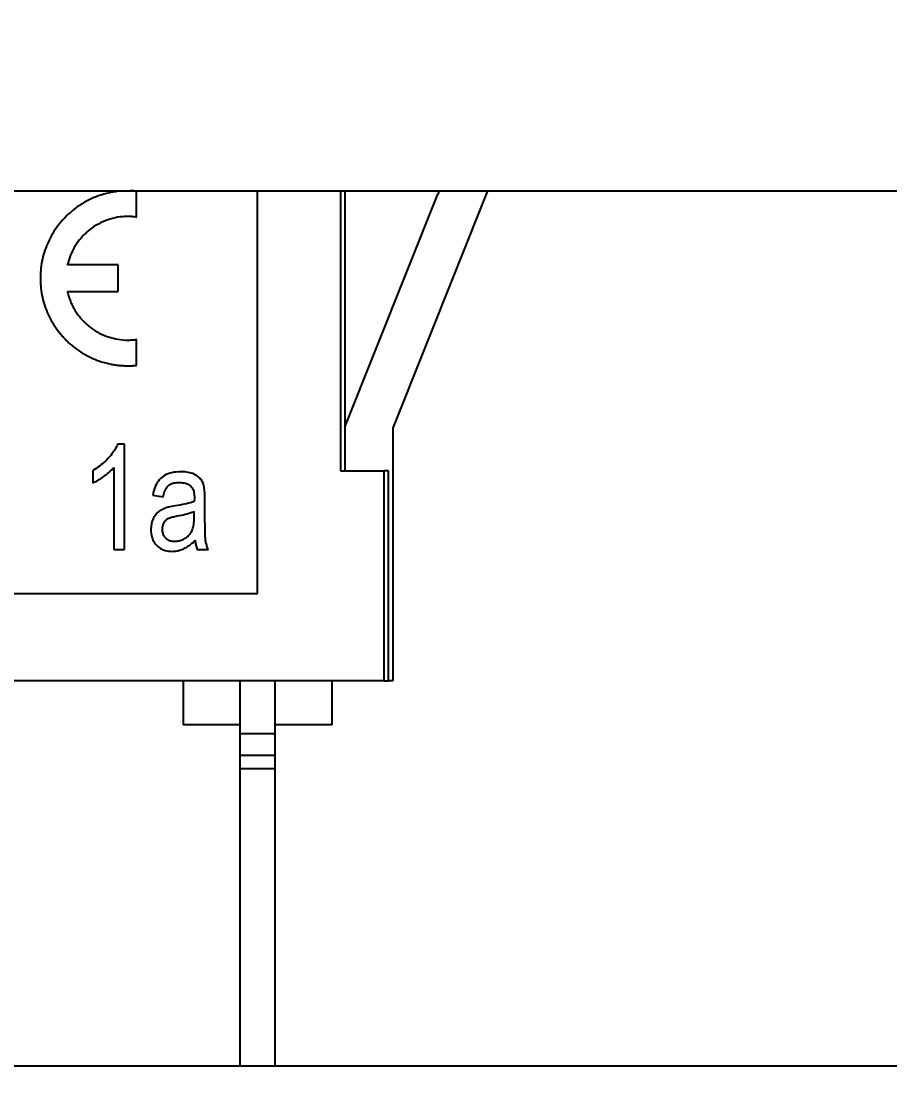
# Model space of a CAD drawing. Header units: millimetres. Extents: x 53 to 380, y 29 to 265.
# Drawn here: x 124.13 to 129.1, y 229.2 to 235.28 of the extents above; entities that cross this region are included whole.
import ezdxf

# ---------------------------------------------------------------- set-up
doc = ezdxf.new("R2010")
doc.units = ezdxf.units.MM
doc.styles.add('SLDTEXTSTYLE0', font='TXT', dxfattribs={"width": 0.75})
doc.dimstyles.new('SLDDIMSTYLE0', dxfattribs={"dimtxt": 3.5, "dimasz": 3.302, "dimexe": 0, "dimexo": 0.0625, "dimgap": 0.875, "dimtad": 1, "dimlfac": 2, "dimrnd": 1e-09, "dimzin": 4, "dimdsep": 46, "dimtxsty": 'SLDTEXTSTYLE0', "dimsah": 1, "dimcen": 0.09, "dimadec": 0, "dimazin": 1, "dimtfac": 1, "dimtofl": 0, "dimtmove": 0, "dimatfit": 3, "dimfxl": 1, "dimfrac": 2, "dimtolj": 1, "dimtzin": 12, "dimarcsym": 0})

# ---------------------------------------------------------------- blocks, each defined once
blk = doc.blocks.new('_D_1')
at = {"color": 7, "linetype": 'Continuous', "lineweight": 0, "transparency": 16777216}
for p, q in [((60.4835, 230.3116), (60.4835, 261.9316)), ((165.4838, 218.3116), (165.4838, 261.9316)), ((165.4838, 260.9316), (60.4835, 260.9316))]:
    blk.add_line(p, q, dxfattribs=at)
at = {"color": 7, "linetype": 'Continuous', "lineweight": 18, "transparency": 16777216}
for points in [[(60.4835, 260.9316), (63.7855, 260.4236), (63.7855, 261.4396)], [(165.4838, 260.9316), (162.1818, 261.4396), (162.1818, 260.4236)]]:
    blk.add_solid(points, dxfattribs=at)
at = {"color": 7, "linetype": 'Continuous', "lineweight": 18, "transparency": 16777216, "insert": (116.6187, 265.4433), "char_height": 3.5, "attachment_point": 1, "style": 'SLDTEXTSTYLE0'}
blk.add_mtext('210.00', dxfattribs=at)

msp = doc.modelspace()

# ---------------------------------------------------------------- linework, layer by layer
at = {"color": 7, "linetype": 'Continuous', "lineweight": 25}
for p, q in [((116.9602, 234.3116), (188.9835, 234.3116)), ((124.7927, 234.3093), (124.7845, 234.31)), ((124.7927, 234.2353), (124.7927, 234.3093)), ((125.4835, 232.0116), (125.4835, 234.3116)), ((125.9835, 234.3116), (125.9835, 232.7116)), ((126.7985, 234.3116), (126.2585, 232.9616)), ((126.523, 234.3116), (126.5155, 234.2915)), ((125.9835, 232.9616), (126.5155, 234.2915)), ((124.7927, 234.1612), (124.7927, 234.2353)), ((124.7904, 234.1615), (124.7927, 234.1612)), ((124.3984, 233.888), (124.3988, 233.8896)), ((124.5428, 233.888), (124.3984, 233.888)), ((124.6871, 233.888), (124.5428, 233.888)), ((124.6871, 233.8118), (124.6871, 233.888)), ((124.6871, 233.7357), (124.6871, 233.8118)), ((124.3992, 233.7354), (124.4413, 233.7355)), ((124.4413, 233.7355), (124.4879, 233.7356)), ((124.4879, 233.7356), (124.5431, 233.7357)), ((124.5431, 233.7357), (124.6871, 233.7357)), ((124.7927, 233.4625), (124.7907, 233.4622)), ((124.7927, 233.3884), (124.7927, 233.4625)), ((124.7927, 233.3143), (124.7927, 233.3884)), ((124.7884, 233.3139), (124.7927, 233.3143)), ((126.2585, 231.5116), (126.2585, 232.9616)), ((124.6776, 232.8483), (124.6733, 232.8403)), ((124.6814, 232.8562), (124.6776, 232.8483)), ((124.6847, 232.8641), (124.6814, 232.8562)), ((124.724, 232.8641), (124.6847, 232.8641)), ((124.724, 232.2616), (124.724, 232.8641)), ((124.6309, 232.7834), (124.6231, 232.7753)), ((124.6383, 232.7917), (124.6309, 232.7834)), ((124.6453, 232.7999), (124.6383, 232.7917)), ((124.6518, 232.808), (124.6453, 232.7999)), ((124.6579, 232.8162), (124.6518, 232.808)), ((124.6635, 232.8243), (124.6579, 232.8162)), ((124.6686, 232.8323), (124.6635, 232.8243)), ((124.6733, 232.8403), (124.6686, 232.8323)), ((124.5622, 232.7254), (124.5525, 232.7193)), ((124.5716, 232.7318), (124.5622, 232.7254)), ((124.5808, 232.7384), (124.5716, 232.7318)), ((124.5897, 232.7453), (124.5808, 232.7384)), ((124.5984, 232.7524), (124.5897, 232.7453)), ((124.6069, 232.7598), (124.5984, 232.7524)), ((124.6151, 232.7674), (124.6069, 232.7598)), ((124.6231, 232.7753), (124.6151, 232.7674)), ((124.6545, 232.7212), (124.6591, 232.7261)), ((124.6591, 232.7261), (124.6634, 232.731)), ((124.6634, 232.731), (124.6634, 232.2616)), ((124.5525, 232.7193), (124.5427, 232.7134)), ((124.5427, 232.7134), (124.5427, 232.6422)), ((124.5736, 232.6584), (124.5801, 232.6624)), ((124.5801, 232.6624), (124.5867, 232.6667)), ((124.5867, 232.6667), (124.5935, 232.6712)), ((124.5935, 232.6712), (124.6004, 232.6759)), ((124.6004, 232.6759), (124.6073, 232.6809)), ((124.6073, 232.6809), (124.6142, 232.686)), ((124.6142, 232.686), (124.6208, 232.6911)), ((124.6208, 232.6911), (124.6272, 232.6962)), ((124.6272, 232.6962), (124.6332, 232.7012)), ((124.6332, 232.7012), (124.639, 232.7062)), ((124.639, 232.7062), (124.6444, 232.7112)), ((124.6444, 232.7112), (124.6496, 232.7162)), ((124.6496, 232.7162), (124.6545, 232.7212)), ((124.9291, 232.6674), (124.9222, 232.6599)), ((124.9366, 232.6742), (124.9291, 232.6674)), ((124.9447, 232.6802), (124.9366, 232.6742)), ((124.9534, 232.6856), (124.9447, 232.6802)), ((124.9628, 232.6904), (124.9534, 232.6856)), ((124.9729, 232.6946), (124.9628, 232.6904)), ((124.9836, 232.6981), (124.9729, 232.6946)), ((124.995, 232.701), (124.9836, 232.6981)), ((125.0071, 232.7032), (124.995, 232.701)), ((125.0198, 232.7048), (125.0071, 232.7032)), ((125.0332, 232.7058), (125.0198, 232.7048)), ((125.0473, 232.7061), (125.0332, 232.7058)), ((125.0583, 232.7059), (125.0473, 232.7061)), ((125.0688, 232.7052), (125.0583, 232.7059)), ((125.0788, 232.7042), (125.0688, 232.7052)), ((125.0883, 232.7027), (125.0788, 232.7042)), ((125.0973, 232.7008), (125.0883, 232.7027)), ((125.1059, 232.6985), (125.0973, 232.7008)), ((125.114, 232.6957), (125.1059, 232.6985)), ((125.1216, 232.6926), (125.114, 232.6957)), ((125.1287, 232.689), (125.1216, 232.6926)), ((125.1353, 232.685), (125.1287, 232.689)), ((125.1415, 232.6807), (125.1353, 232.685)), ((125.1471, 232.6762), (125.1415, 232.6807)), ((125.1523, 232.6714), (125.1471, 232.6762)), ((125.1571, 232.6665), (125.1523, 232.6714)), ((125.1613, 232.6614), (125.1571, 232.6665)), ((125.1651, 232.6561), (125.1613, 232.6614)), ((125.9585, 232.7116), (126.2085, 232.7116)), ((126.2085, 231.5116), (126.2085, 232.7116)), ((126.2335, 232.7116), (126.2085, 232.7116)), ((126.2335, 231.5116), (126.2335, 232.7116)), ((124.5427, 232.6422), (124.5486, 232.645)), ((124.5486, 232.645), (124.5547, 232.648)), ((124.5547, 232.648), (124.5609, 232.6512)), ((124.5609, 232.6512), (124.5672, 232.6547)), ((124.5672, 232.6547), (124.5736, 232.6584)), ((124.8952, 232.6108), (124.8914, 232.5987)), ((124.8995, 232.6221), (124.8952, 232.6108)), ((124.9044, 232.6327), (124.8995, 232.6221)), ((124.9098, 232.6425), (124.9044, 232.6327)), ((124.9157, 232.6516), (124.9098, 232.6425)), ((124.9222, 232.6599), (124.9157, 232.6516)), ((124.9542, 232.5958), (124.9572, 232.6027)), ((124.9572, 232.6027), (124.9603, 232.6089)), ((124.9603, 232.6089), (124.9638, 232.6145)), ((124.9638, 232.6145), (124.9674, 232.6195)), ((124.9674, 232.6195), (124.9712, 232.6239)), ((124.9712, 232.6239), (124.9753, 232.6277)), ((124.9753, 232.6277), (124.9797, 232.631)), ((124.9797, 232.631), (124.9845, 232.634)), ((124.9845, 232.634), (124.9897, 232.6366)), ((124.9897, 232.6366), (124.9954, 232.6388)), ((124.9954, 232.6388), (125.0015, 232.6407)), ((125.0015, 232.6407), (125.008, 232.6423)), ((125.008, 232.6423), (125.0149, 232.6435)), ((125.0149, 232.6435), (125.0223, 232.6444)), ((125.0223, 232.6444), (125.0301, 232.6449)), ((125.0301, 232.6449), (125.0383, 232.6451)), ((125.0383, 232.6451), (125.0474, 232.6448)), ((125.0474, 232.6448), (125.056, 232.644)), ((125.056, 232.644), (125.0641, 232.6427)), ((125.0641, 232.6427), (125.0718, 232.6409)), ((125.0718, 232.6409), (125.0789, 232.6385)), ((125.0789, 232.6385), (125.0856, 232.6357)), ((125.0856, 232.6357), (125.0918, 232.6323)), ((125.0918, 232.6323), (125.0975, 232.6283)), ((125.0975, 232.6283), (125.1027, 232.6239)), ((125.1027, 232.6239), (125.1075, 232.6189)), ((125.1075, 232.6189), (125.1105, 232.615)), ((125.1105, 232.615), (125.1132, 232.6106)), ((125.1132, 232.6106), (125.1156, 232.6057)), ((125.1156, 232.6057), (125.1177, 232.6002)), ((125.1685, 232.6506), (125.1651, 232.6561)), ((125.1713, 232.6449), (125.1685, 232.6506)), ((125.1737, 232.6389), (125.1713, 232.6449)), ((125.1756, 232.6328), (125.1737, 232.6389)), ((125.1772, 232.6263), (125.1756, 232.6328)), ((125.1786, 232.6192), (125.1772, 232.6263)), ((125.1799, 232.6116), (125.1786, 232.6192)), ((125.181, 232.6033), (125.1799, 232.6116)), ((125.1819, 232.5945), (125.181, 232.6033)), ((124.888, 232.5859), (124.8852, 232.5722)), ((124.8852, 232.5722), (124.9446, 232.5624)), ((124.8914, 232.5987), (124.888, 232.5859)), ((124.9446, 232.5624), (124.9467, 232.5717)), ((124.9467, 232.5717), (124.949, 232.5804)), ((124.949, 232.5804), (124.9515, 232.5884)), ((124.9515, 232.5884), (124.9542, 232.5958)), ((125.1177, 232.6002), (125.1194, 232.5942)), ((125.1194, 232.5942), (125.1209, 232.5877)), ((125.1209, 232.5877), (125.122, 232.5807)), ((125.122, 232.5807), (125.1228, 232.5731)), ((125.1228, 232.5731), (125.1233, 232.5649)), ((125.1234, 232.5563), (125.123, 232.5375)), ((125.1233, 232.5649), (125.1234, 232.5563)), ((125.1827, 232.5852), (125.1819, 232.5945)), ((125.1833, 232.5752), (125.1827, 232.5852)), ((125.1837, 232.5647), (125.1833, 232.5752)), ((125.1839, 232.5536), (125.1837, 232.5647)), ((125.184, 232.542), (125.1839, 232.5536)), ((125.184, 232.4437), (125.184, 232.542)), ((124.9228, 232.4809), (124.9179, 232.477)), ((124.9278, 232.4845), (124.9228, 232.4809)), ((124.9331, 232.4879), (124.9278, 232.4845)), ((124.9388, 232.4911), (124.9331, 232.4879)), ((124.945, 232.4941), (124.9388, 232.4911)), ((124.9518, 232.497), (124.945, 232.4941)), ((124.9592, 232.4997), (124.9518, 232.497)), ((124.9671, 232.5022), (124.9592, 232.4997)), ((124.9756, 232.5045), (124.9671, 232.5022)), ((124.9846, 232.5066), (124.9756, 232.5045)), ((124.9942, 232.5086), (124.9846, 232.5066)), ((125.0043, 232.5104), (124.9942, 232.5086)), ((125.015, 232.5121), (125.0043, 232.5104)), ((125.0293, 232.5142), (125.015, 232.5121)), ((125.0429, 232.5165), (125.0293, 232.5142)), ((125.0556, 232.5188), (125.0429, 232.5165)), ((125.0676, 232.5212), (125.0556, 232.5188)), ((125.0788, 232.5237), (125.0676, 232.5212)), ((125.0892, 232.5263), (125.0788, 232.5237)), ((125.0989, 232.529), (125.0892, 232.5263)), ((125.1077, 232.5317), (125.0989, 232.529)), ((125.1158, 232.5345), (125.1077, 232.5317)), ((125.123, 232.5375), (125.1158, 232.5345)), ((125.123, 232.4797), (125.1161, 232.4765)), ((125.123, 232.4527), (125.123, 232.4797)), ((124.8826, 232.4243), (124.8806, 232.4179)), ((124.885, 232.4305), (124.8826, 232.4243)), ((124.8876, 232.4366), (124.885, 232.4305)), ((124.8906, 232.4425), (124.8876, 232.4366)), ((124.8938, 232.4482), (124.8906, 232.4425)), ((124.8972, 232.4536), (124.8938, 232.4482)), ((124.9009, 232.4588), (124.8972, 232.4536)), ((124.9048, 232.4637), (124.9009, 232.4588)), ((124.909, 232.4684), (124.9048, 232.4637)), ((124.9133, 232.4728), (124.909, 232.4684)), ((124.9179, 232.477), (124.9133, 232.4728)), ((124.9513, 232.4191), (124.9494, 232.4162)), ((124.9533, 232.4218), (124.9513, 232.4191)), ((124.9554, 232.4244), (124.9533, 232.4218)), ((124.9577, 232.4268), (124.9554, 232.4244)), ((124.9602, 232.4292), (124.9577, 232.4268)), ((124.9627, 232.4313), (124.9602, 232.4292)), ((124.9654, 232.4333), (124.9627, 232.4313)), ((124.9682, 232.4352), (124.9654, 232.4333)), ((124.9712, 232.437), (124.9682, 232.4352)), ((124.9744, 232.4386), (124.9712, 232.437)), ((124.9782, 232.4403), (124.9744, 232.4386)), ((124.9823, 232.4418), (124.9782, 232.4403)), ((124.987, 232.4434), (124.9823, 232.4418)), ((124.9921, 232.4449), (124.987, 232.4434)), ((124.9976, 232.4464), (124.9921, 232.4449)), ((125.0036, 232.4478), (124.9976, 232.4464)), ((125.0101, 232.4492), (125.0036, 232.4478)), ((125.017, 232.4506), (125.0101, 232.4492)), ((125.0244, 232.4519), (125.017, 232.4506)), ((125.0372, 232.4543), (125.0244, 232.4519)), ((125.0493, 232.4567), (125.0372, 232.4543)), ((125.0608, 232.4592), (125.0493, 232.4567)), ((125.0716, 232.4619), (125.0608, 232.4592)), ((125.0818, 232.4646), (125.0716, 232.4619)), ((125.0913, 232.4674), (125.0818, 232.4646)), ((125.1002, 232.4704), (125.0913, 232.4674)), ((125.1085, 232.4734), (125.1002, 232.4704)), ((125.1161, 232.4765), (125.1085, 232.4734)), ((125.1209, 232.4139), (125.1218, 232.4229)), ((125.1218, 232.4229), (125.1225, 232.4323)), ((125.1225, 232.4323), (125.1229, 232.4423)), ((125.1229, 232.4423), (125.123, 232.4527)), ((125.184, 232.4239), (125.184, 232.4437)), ((125.1842, 232.4055), (125.184, 232.4239)), ((124.8752, 232.3832), (124.875, 232.3758)), ((124.875, 232.3758), (124.8753, 232.3646)), ((124.8756, 232.3905), (124.8752, 232.3832)), ((124.8753, 232.3646), (124.8763, 232.354)), ((124.8764, 232.3976), (124.8756, 232.3905)), ((124.8775, 232.4045), (124.8764, 232.3976)), ((124.8789, 232.4113), (124.8775, 232.4045)), ((124.8806, 232.4179), (124.8789, 232.4113)), ((124.9396, 232.3857), (124.9393, 232.3818)), ((124.9393, 232.3818), (124.9393, 232.3778)), ((124.9393, 232.3778), (124.9395, 232.3717)), ((124.9395, 232.3717), (124.94, 232.3659)), ((124.94, 232.3894), (124.9396, 232.3857)), ((124.9406, 232.3931), (124.94, 232.3894)), ((124.94, 232.3659), (124.941, 232.3603)), ((124.9414, 232.3967), (124.9406, 232.3931)), ((124.941, 232.3603), (124.9423, 232.3549)), ((124.9423, 232.4002), (124.9414, 232.3967)), ((124.9434, 232.4036), (124.9423, 232.4002)), ((124.9446, 232.4069), (124.9434, 232.4036)), ((124.9461, 232.4101), (124.9446, 232.4069)), ((124.9477, 232.4132), (124.9461, 232.4101)), ((124.9494, 232.4162), (124.9477, 232.4132)), ((125.1009, 232.3553), (125.1042, 232.3603)), ((125.1042, 232.3603), (125.1072, 232.3656)), ((125.1072, 232.3656), (125.1099, 232.3711)), ((125.1099, 232.3711), (125.1124, 232.3769)), ((125.1124, 232.3769), (125.1146, 232.3833)), ((125.1146, 232.3833), (125.1166, 232.3902)), ((125.1166, 232.3902), (125.1183, 232.3976)), ((125.1183, 232.3976), (125.1198, 232.4055)), ((125.1198, 232.4055), (125.1209, 232.4139)), ((125.1844, 232.3887), (125.1842, 232.4055)), ((125.1846, 232.3734), (125.1844, 232.3887)), ((125.185, 232.3597), (125.1846, 232.3734)), ((125.1854, 232.3474), (125.185, 232.3597)), ((124.8763, 232.354), (124.878, 232.3438)), ((124.878, 232.3438), (124.8803, 232.334)), ((124.8803, 232.334), (124.8833, 232.3247)), ((124.8833, 232.3247), (124.8869, 232.3159)), ((124.8869, 232.3159), (124.8913, 232.3076)), ((124.8913, 232.3076), (124.8962, 232.2997)), ((124.8962, 232.2997), (124.9019, 232.2923)), ((124.9423, 232.3549), (124.9441, 232.3499)), ((124.9441, 232.3499), (124.9462, 232.345)), ((124.9462, 232.345), (124.9487, 232.3404)), ((124.9487, 232.3404), (124.9516, 232.3361)), ((124.9516, 232.3361), (124.9548, 232.332)), ((124.9548, 232.332), (124.9585, 232.3281)), ((124.9585, 232.3281), (124.9625, 232.3246)), ((124.9625, 232.3246), (124.9668, 232.3214)), ((124.9668, 232.3214), (124.9714, 232.3186)), ((124.9714, 232.3186), (124.9762, 232.3162)), ((124.9762, 232.3162), (124.9814, 232.3141)), ((124.9814, 232.3141), (124.9869, 232.3125)), ((124.9869, 232.3125), (124.9926, 232.3112)), ((124.9926, 232.3112), (124.9987, 232.3102)), ((124.9987, 232.3102), (125.0051, 232.3097)), ((125.0051, 232.3097), (125.0117, 232.3095)), ((125.0117, 232.3095), (125.0181, 232.3097)), ((125.0181, 232.3097), (125.0244, 232.3102)), ((125.0244, 232.3102), (125.0306, 232.311)), ((125.0306, 232.311), (125.0366, 232.3122)), ((125.0366, 232.3122), (125.0426, 232.3137)), ((125.0426, 232.3137), (125.0484, 232.3155)), ((125.0484, 232.3155), (125.0541, 232.3177)), ((125.0541, 232.3177), (125.0596, 232.3202)), ((125.0596, 232.3202), (125.0651, 232.3231)), ((125.0651, 232.3231), (125.0704, 232.3263)), ((125.0704, 232.3263), (125.0756, 232.3297)), ((125.0756, 232.3297), (125.0805, 232.3334)), ((125.0805, 232.3334), (125.0851, 232.3373)), ((125.0851, 232.3373), (125.0894, 232.3415)), ((125.0894, 232.3415), (125.0935, 232.3459)), ((125.0935, 232.3459), (125.0973, 232.3505)), ((125.0973, 232.3505), (125.1009, 232.3553)), ((125.1033, 232.2925), (125.1095, 232.2977)), ((125.1095, 232.2977), (125.1157, 232.3032)), ((125.1157, 232.3032), (125.1219, 232.3091)), ((125.1219, 232.3091), (125.1279, 232.3152)), ((125.1279, 232.3152), (125.1286, 232.3091)), ((125.1286, 232.3091), (125.1293, 232.3031)), ((125.1293, 232.3031), (125.1302, 232.2973)), ((125.1302, 232.2973), (125.1313, 232.2917)), ((125.1859, 232.3367), (125.1854, 232.3474)), ((125.1865, 232.3276), (125.1859, 232.3367)), ((125.1872, 232.3199), (125.1865, 232.3276)), ((125.1879, 232.3138), (125.1872, 232.3199)), ((125.1888, 232.3084), (125.1879, 232.3138)), ((125.1898, 232.3031), (125.1888, 232.3084)), ((125.1909, 232.2978), (125.1898, 232.3031)), ((125.1922, 232.2926), (125.1909, 232.2978)), ((124.6634, 232.2616), (124.724, 232.2616)), ((124.9019, 232.2923), (124.9082, 232.2853)), ((124.9082, 232.2853), (124.915, 232.279)), ((124.915, 232.279), (124.9223, 232.2733)), ((124.9223, 232.2733), (124.9301, 232.2682)), ((124.9301, 232.2682), (124.9383, 232.2639)), ((124.9383, 232.2639), (124.9469, 232.2602)), ((124.9469, 232.2602), (124.956, 232.2571)), ((124.956, 232.2571), (124.9656, 232.2548)), ((124.9656, 232.2548), (124.9756, 232.2531)), ((124.9756, 232.2531), (124.9861, 232.2521)), ((124.9861, 232.2521), (124.997, 232.2518)), ((124.997, 232.2518), (125.004, 232.2519)), ((125.004, 232.2519), (125.011, 232.2524)), ((125.011, 232.2524), (125.0179, 232.2532)), ((125.0179, 232.2532), (125.0247, 232.2543)), ((125.0247, 232.2543), (125.0316, 232.2558)), ((125.0316, 232.2558), (125.0383, 232.2575)), ((125.0383, 232.2575), (125.045, 232.2596)), ((125.045, 232.2596), (125.0517, 232.262)), ((125.0517, 232.262), (125.0583, 232.2647)), ((125.0583, 232.2647), (125.0649, 232.2677)), ((125.0649, 232.2677), (125.0714, 232.2711)), ((125.0714, 232.2711), (125.0779, 232.2747)), ((125.0779, 232.2747), (125.0843, 232.2787)), ((125.0843, 232.2787), (125.0907, 232.283)), ((125.0907, 232.283), (125.097, 232.2876)), ((125.097, 232.2876), (125.1033, 232.2925)), ((125.1313, 232.2917), (125.1324, 232.2863)), ((125.1324, 232.2863), (125.1337, 232.281)), ((125.1337, 232.281), (125.1352, 232.2759)), ((125.1352, 232.2759), (125.1367, 232.2709)), ((125.1367, 232.2709), (125.1384, 232.2662)), ((125.1384, 232.2662), (125.1402, 232.2616)), ((125.1402, 232.2616), (125.2032, 232.2616)), ((125.1937, 232.2873), (125.1922, 232.2926)), ((125.1953, 232.2821), (125.1937, 232.2873)), ((125.1971, 232.277), (125.1953, 232.2821)), ((125.199, 232.2718), (125.1971, 232.277)), ((125.201, 232.2667), (125.199, 232.2718)), ((125.2032, 232.2616), (125.201, 232.2667)), ((120.4835, 232.0116), (125.4835, 232.0116)), ((126.2085, 231.5116), (119.7585, 231.5116)), ((125.0585, 231.5116), (125.0585, 231.2616)), ((125.3835, 231.5116), (125.3835, 231.2116)), ((125.5835, 231.5116), (125.5835, 231.2116)), ((125.9085, 231.5116), (125.9085, 231.2616)), ((126.2085, 231.5116), (126.2335, 231.5116)), ((126.2585, 231.5116), (126.2335, 231.5116)), ((125.3835, 231.2616), (125.0585, 231.2616)), ((125.3835, 231.2116), (125.5835, 231.2116)), ((125.3835, 231.2116), (125.3835, 231.0866)), ((125.9085, 231.2616), (125.5835, 231.2616)), ((125.5835, 231.2116), (125.5835, 231.0866)), ((125.3835, 231.0866), (125.5835, 231.0866)), ((125.3835, 231.0866), (125.3835, 231.0116)), ((125.5835, 231.0866), (125.5835, 231.0116)), ((125.3835, 231.0116), (125.5835, 231.0116)), ((125.3835, 231.0116), (125.3835, 229.3116)), ((125.5835, 231.0116), (125.5835, 229.3116)), ((116.9602, 229.3116), (154.7614, 229.3116))]:
    msp.add_line(p, q, dxfattribs=at)
at = {"color": 8, "linetype": 'Continuous', "lineweight": 25}
msp.add_line((125.9585, 234.3116), (125.9585, 232.7116), dxfattribs=at)
at = {"color": 7, "linetype": 'Continuous', "lineweight": 25}
for centre, radius, start, end in [((124.7397, 233.8226), 0.4887, 99.97958, 107.92584), ((124.7478, 233.7762), 0.5358, 92.56313, 99.97966), ((124.7386, 233.683), 0.6288, 87.15316, 88.64122), ((124.7492, 233.8968), 0.4148, 85.12059, 87.15316), ((124.7507, 233.8013), 0.5126, 115.91207, 123.56188), ((124.7382, 233.827), 0.484, 107.92579, 115.91211), ((124.7449, 233.8101), 0.5021, 123.56181, 135.60277), ((124.7469, 233.8082), 0.5048, 135.6028, 147.59485), ((124.7425, 233.8147), 0.35, 113.8469, 123.42072), ((124.7422, 233.8154), 0.3492, 104.26111, 113.84683), ((124.7445, 233.8065), 0.3585, 94.86188, 104.26113), ((124.7375, 233.8885), 0.2762, 91.02855, 94.86197), ((124.7409, 233.7022), 0.4625, 88.42318, 91.02866), ((124.7413, 233.7189), 0.4457, 85.79532, 88.42325), ((124.7598, 233.9709), 0.1931, 80.88518, 85.79537), ((124.7443, 233.8098), 0.5018, 147.59494, 159.62447), ((124.7389, 233.8156), 0.3471, 132.74857, 141.48904), ((124.7494, 233.8044), 0.3624, 123.42073, 132.7486), ((124.7506, 233.8064), 0.3619, 141.48901, 149.95943), ((124.7321, 233.8144), 0.4887, 159.62447, 171.89466), ((124.7247, 233.817), 0.3339, 158.4634, 167.44255), ((124.7481, 233.8078), 0.3591, 149.95936, 158.46342), ((124.7503, 233.8118), 0.5071, 171.89459, 183.62927), ((124.7383, 233.811), 0.4951, 183.62929, 195.57723), ((124.4006, 233.734), 0.00218, 137.8682, 195.39204), ((126.716, 234.3714), 2.4036, 195.39199, 195.74378), ((124.9542, 233.8747), 0.5732, 195.74377, 197.19242), ((124.6695, 233.7867), 0.2752, 197.19242, 199.7005), ((124.7384, 233.811), 0.4952, 195.57722, 207.52379), ((124.7456, 233.8139), 0.356, 199.70048, 204.23336), ((124.7446, 233.8135), 0.355, 204.23341, 208.77591), ((124.7443, 233.8133), 0.3546, 208.77592, 213.32117), ((124.7495, 233.8168), 0.5077, 207.52372, 219.24949), ((124.7438, 233.813), 0.354, 213.3211, 217.87139), ((124.7231, 233.7969), 0.3277, 217.87134, 221.94877), ((124.7705, 233.8395), 0.3915, 221.94879, 225.51734), ((124.7689, 233.8378), 0.3892, 225.51742, 229.09582), ((124.7216, 233.7832), 0.317, 229.09589, 233.26954), ((124.7455, 233.8153), 0.357, 233.26957, 242.37892), ((124.673, 233.7543), 0.4089, 219.24949, 221.71976), ((124.8137, 233.8798), 0.5975, 221.71981, 223.5789), ((124.8181, 233.8839), 0.6035, 223.57895, 225.43048), ((124.7008, 233.7649), 0.4364, 225.43046, 227.79119), ((124.7438, 233.812), 0.3533, 242.37898, 251.56064), ((124.7435, 233.8109), 0.3521, 251.56073, 260.75772), ((124.7434, 233.8105), 0.3517, 260.75771, 269.96385), ((124.7433, 233.6973), 0.2384, 269.96379, 272.6671), ((124.7261, 234.067), 0.6086, 272.66705, 274.00982), ((124.7251, 234.0813), 0.6229, 274.00974, 275.26886), ((124.773, 233.5619), 0.1013, 275.26884, 280.09129), ((124.7468, 233.8156), 0.5048, 227.79113, 235.33747), ((124.7442, 233.8119), 0.5003, 235.33745, 242.9346), ((124.7432, 233.8098), 0.498, 242.93467, 250.54991), ((124.7417, 233.8057), 0.4937, 250.54993, 258.21508), ((124.7565, 233.8764), 0.5658, 258.21508, 260.88861), ((124.7328, 233.7286), 0.4161, 260.88865, 264.25465), ((124.734, 233.7406), 0.4283, 264.25465, 267.56749), ((124.7429, 233.9506), 0.6384, 267.56751, 270.02381), ((124.7426, 234.6246), 1.3124, 270.02389, 270.63603), ((124.7533, 233.6644), 0.3522, 270.63609, 272.26486), ((124.7554, 233.6106), 0.2984, 272.26489, 274.07128), ((124.7244, 234.0461), 0.7349, 274.07122, 274.99254)]:
    msp.add_arc(centre, radius, start, end, dxfattribs=at)

# ---------------------------------------------------------------- dimensions: what is measured, and where the dimension line sits
at = {"color": 7, "linetype": 'Continuous', "lineweight": 18}
dim = msp.add_linear_dim(base=(60.4835, 260.9316), p1=(165.4838, 217.3116), p2=(60.4835, 229.3116), dimstyle='SLDDIMSTYLE0', dxfattribs=at)
dim.commit()
dim.dimension.update_dxf_attribs({"geometry": '_D_1', "text_midpoint": (123.7305, 260.9316), "dimtype": 160})

doc.saveas('drawing.dxf')
